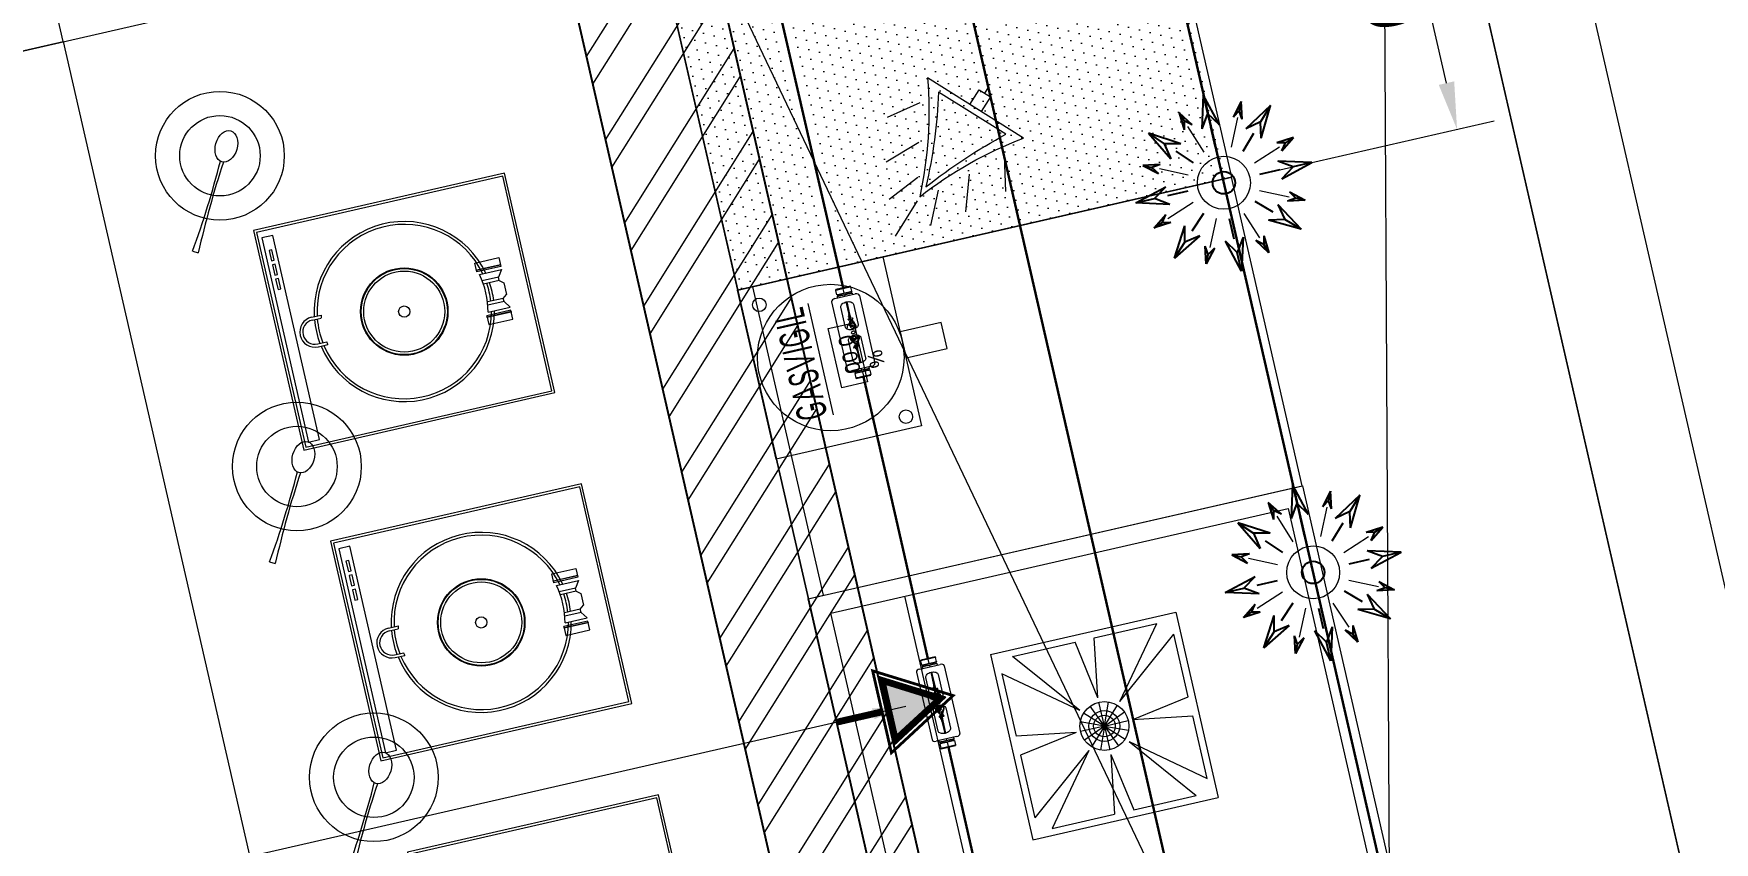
# Model space of a CAD drawing. Header units: millimetres. Extents: x 1667 to 847943, y 724 to 1832625.
# Drawn here: x 642053 to 644706, y 726023 to 727300 of the extents above; entities that cross this region are included whole.
import ezdxf

# ---------------------------------------------------------------- set-up
doc = ezdxf.new("R2010")
doc.units = ezdxf.units.MM
doc.linetypes.add('CENTER', pattern=[2, 1.25, -0.25, 0.25, -0.25])
doc.linetypes.add('CONTINULUS', pattern=[0])
doc.layers.get('Defpoints').update_dxf_attribs({"color": 140})
for name, color, linetype, lineweight in [('2026-02-28_GF-SF BWP SET_MAIN BLOCK_SASANGIR RESORT$0$BRICK WALL_MOFA', 20, 'Continuous', 25), ('2026-02-28_GF-SF BWP SET_MAIN BLOCK_SASANGIR RESORT$0$HATCH LIGHT_MOFA', 253, 'Continuous', 0), ('DIMENSION_MOFA', 66, 'CENTER', 15), ('FACILITY kitchen equipment', 152, 'Continuous', 0), ('GH - KIT - PLAN', 32, 'Continuous', 0), ('GH - KIT EQUIP.', 2, 'Continuous', 9), ('GH-GAS', 20, 'Continuous', 13)]:
    doc.layers.add(name, color=color, linetype=linetype, lineweight=lineweight)
doc.layers.add('Fusible link', color=7, linetype='Continuous', true_color=0x30c200)
doc.layers.add('RI', color=81, linetype='Continuous')
doc.layers.add('SSEPL - DIMENSION', color=6, linetype='Continuous')
doc.layers.add('SSE PIPING', color=7, linetype='Continuous', lineweight=30, true_color=0x0512c2)
doc.layers.add('SSE SYS', color=7, linetype='Continuous', lineweight=15, true_color=0xeb0000)
doc.styles.add('arial', font='arial.ttf')
doc.styles.add('DIM', font='arial.ttf')
doc.styles.add('Note Text (ANSI)', font='arial.ttf')
doc.styles.add('ROMANS', font='romans.shx')
doc.dimstyles.new('1.', dxfattribs={"dimscale": 30, "dimtxt": 2.8, "dimasz": 2.5, "dimexe": 2, "dimexo": 2, "dimgap": 0.5, "dimtad": 1, "dimdec": 0, "dimrnd": 1e-08, "dimdsep": 46, "dimtxsty": 'Note Text (ANSI)', "dimcen": 0, "dimdle": 6, "dimclrd": 256, "dimclre": 256, "dimclrt": 256, "dimadec": 1, "dimazin": 2, "dimtfac": 0.785714, "dimtdec": 0, "dimtofl": 0, "dimtmove": 0, "dimatfit": 3, "dimfxl": 1, "dimtolj": 1, "dimlwd": -1, "dimlwe": -1, "dimarcsym": 1})
doc.dimstyles.new('KIT-DIM', dxfattribs={"dimscale": 35, "dimtxt": 2, "dimasz": 1.5, "dimexe": 0.5, "dimexo": 1, "dimgap": 1, "dimtad": 0, "dimdec": 0, "dimtxsty": 'arial', "dimcen": 0, "dimdle": 1, "dimclrd": 251, "dimclre": 251, "dimclrt": 1, "dimadec": 0, "dimazin": 0, "dimtfac": 1, "dimtdec": 0, "dimtix": 1, "dimtmove": 0, "dimatfit": 3, "dimfxl": 1, "dimlwd": -1, "dimarcsym": 0})
doc.dimstyles.new('KIT_DIM', dxfattribs={"dimscale": 35, "dimtxt": 2.5, "dimasz": 2, "dimexe": 1, "dimexo": 1, "dimgap": 0.5, "dimtad": 1, "dimdec": 0, "dimzin": 3, "dimdsep": 46, "dimtxsty": 'arial', "dimcen": 0, "dimdle": 0.75, "dimclrd": 251, "dimclre": 251, "dimclrt": 15, "dimadec": 1, "dimazin": 1, "dimtfac": 1, "dimtdec": 0, "dimtix": 1, "dimtmove": 1, "dimatfit": 3, "dimfxl": 1, "dimtolj": 1, "dimtzin": 3, "dimlwd": 13, "dimlwe": 13, "dimarcsym": 0})

# ---------------------------------------------------------------- blocks, each defined once
blk = doc.blocks.new('GAS C')
at = {"layer": 'GH-GAS'}
h = blk.add_hatch(color=256, dxfattribs=at)
h.dxf.hatch_style = 1
h.paths.add_polyline_path([(85924.4, 27254.1), (85924.4, 27294.9), (85853.7, 27254.1), (85924.4, 27213.3)])
at = {"layer": 'GH-GAS', "color": 66}
for points, const_width in [([(86012.7, 27254.1), (85939.1, 27254.1), (85939.1, 27320.5), (85824.1, 27254.1), (85939.1, 27187.7), (85939.1, 27254.1)], 4.46), ([(85939.1, 27254.1), (86012.7, 27254.1)], 10.8)]:
    blk.add_lwpolyline(points, dxfattribs=dict(at, const_width=const_width))
at = {"layer": 'GH-GAS', "color": 0}
for points in [[(85933.4, 27254.1), (85933.4, 27310.6), (85835.6, 27254.1), (85933.4, 27197.6)], [(85924.4, 27254.1), (85924.4, 27294.9), (85853.7, 27254.1), (85924.4, 27213.3)]]:
    blk.add_lwpolyline(points, close=True, dxfattribs=at)
at = {"layer": 'GH-GAS', "color": 2, "const_width": 8.7}
blk.add_lwpolyline([(85928.9, 27254.1), (85928.9, 27302.7), (85844.6, 27254.1), (85928.9, 27205.4)], close=True, dxfattribs=at)
at = {"layer": 'GH-GAS', "color": 30}
blk.add_lwpolyline([(85924.4, 27254.1), (85924.4, 27294.9), (85853.7, 27254.1), (85924.4, 27213.3)], close=True, dxfattribs=at)
blk = doc.blocks.new('*D757')
at = {"layer": 'Defpoints', "color": 0, "transparency": 16777216}
for p in [(-22318.2, 16979.8), (-22318.2, 15779.8), (-22133.7, 15779.8)]:
    blk.add_point(p, dxfattribs=at)
at = {"layer": 'GH-GAS', "lineweight": 13, "transparency": 16777216}
for p, q in [((172309.3, 1103908.6), (172493.8, 1103908.6)), ((172458.8, 1103838.6), (172458.8, 1102778.6)), ((172309.3, 1102708.6), (172493.8, 1102708.6))]:
    blk.add_line(p, q, dxfattribs=at)
at = {"layer": 'GH-GAS', "transparency": 16777216}
for points in [[(172470.4, 1103838.6), (172447.1, 1103838.6), (172458.8, 1103908.6)], [(172447.1, 1102778.6), (172470.4, 1102778.6), (172458.8, 1102708.6)]]:
    blk.add_solid(points, dxfattribs=at)
at = {"layer": 'GH-GAS', "transparency": 16777216, "insert": (172396.6, 1103308.6), "char_height": 87.5, "attachment_point": 5, "rotation": 90, "style": 'DIM'}
blk.add_mtext('\\A1;1200', dxfattribs=at)
blk = doc.blocks.new('*D758')
at = {"layer": 'Defpoints', "color": 0, "transparency": 16777216}
for p in [(-22318.2, 15779.8), (-22318.2, 14579.8), (-22133.7, 14579.8)]:
    blk.add_point(p, dxfattribs=at)
at = {"layer": 'GH-GAS', "lineweight": 13, "transparency": 16777216}
for p, q in [((172309.3, 1102708.6), (172493.8, 1102708.6)), ((172458.8, 1102638.6), (172458.8, 1101578.6)), ((172309.3, 1101508.6), (172493.8, 1101508.6))]:
    blk.add_line(p, q, dxfattribs=at)
at = {"layer": 'GH-GAS', "transparency": 16777216}
for points in [[(172470.4, 1102638.6), (172447.1, 1102638.6), (172458.8, 1102708.6)], [(172447.1, 1101578.6), (172470.4, 1101578.6), (172458.8, 1101508.6)]]:
    blk.add_solid(points, dxfattribs=at)
at = {"layer": 'GH-GAS', "transparency": 16777216, "insert": (172396.6, 1102108.6), "char_height": 87.5, "attachment_point": 5, "rotation": 90, "style": 'DIM'}
blk.add_mtext('\\A1;1200', dxfattribs=at)
blk = doc.blocks.new('GASVIGIL')
at = {"color": 1, "linetype": 'CONTINULUS', "lineweight": -2, "ltscale": 1000}
for points in [[(69.5, 45), (358.9, 45), (358.9, -204.3), (69.5, -204.3)], [(161.1, -88.6), (262.5, -88.6), (262.5, -132.5), (161.1, -132.5)], [(230.7, -204.3), (185.8, -204.3), (185.8, -274.6), (230.7, -274.6)]]:
    blk.add_lwpolyline(points, close=True, dxfattribs=at)
for centre, radius in [((214.5, -81.9), 122.4), ((327.1, 14.8), 11.3), ((90.1, -182.2), 11.3)]:
    blk.add_circle(centre, radius, dxfattribs=at)
at = {"color": 30, "linetype": 'CONTINULUS', "lineweight": -2, "ltscale": 1000, "true_color": 0xf26722, "insert": (120, -5.2), "char_height": 50, "attachment_point": 1, "style": 'ROMANS'}
blk.add_mtext_dynamic_manual_height_columns('{\\fArial Narrow|b0|i0|c0|p34;\\W0.65;\\T1.1;\\LGASVIGIL}', width=178.4, gutter_width=2.5, heights=[27], dxfattribs=at)
at = {"color": 242, "linetype": 'CONTINULUS', "lineweight": -2, "ltscale": 1000, "true_color": 0xcd2027, "insert": (180.3, -100.9), "char_height": 25, "width": 82.159, "attachment_point": 1, "style": 'ROMANS'}
blk.add_mtext('{\\fAgency FB|b0|i0|c0|p34;00.0  %}', dxfattribs=at)
blk = doc.blocks.new('*D300')
at = {"layer": 'Defpoints', "color": 0, "transparency": 16777216}
for p in [(1175086.2, -1357302.4), (1175463.7, -1357302.4), (1175086.2, -1357933.6)]:
    blk.add_point(p, dxfattribs=at)
at = {"layer": 'SSE SYS', "color": 7, "transparency": 16777216}
for p, q in [((1175146.2, -1357302.4), (1175523.7, -1357302.4)), ((1175463.7, -1357858.6), (1175463.7, -1357377.4)), ((1175146.2, -1357933.6), (1175523.7, -1357933.6))]:
    blk.add_line(p, q, dxfattribs=at)
for points in [[(1175476.2, -1357377.4), (1175451.2, -1357377.4), (1175463.7, -1357302.4)], [(1175451.2, -1357858.6), (1175476.2, -1357858.6), (1175463.7, -1357933.6)]]:
    blk.add_solid(points, dxfattribs=at)
at = {"layer": 'SSE SYS', "color": 7, "transparency": 16777216, "insert": (1175405.8, -1357546.4), "char_height": 84, "attachment_point": 5, "rotation": 90, "style": 'Note Text (ANSI)'}
blk.add_mtext('\\A1;631TYP', dxfattribs=at)
blk = doc.blocks.new('FUSIBLE LINK')
at = {"layer": 'SSE SYS', "color": 0, "lineweight": 0}
for p, q in [((0, 11.8), (0, -11.8)), ((1.4, 11.8), (0, 11.8)), ((1.4, 11.8), (1.4, 12)), ((1.4, 11.8), (1.4, -11.8)), ((13.5, 12), (1.9, 12)), ((13.5, 0), (1.9, 0)), ((14, 11.8), (14, 12)), ((14, -11.8), (14, 11.8)), ((14, 10.9), (17.5, 10.9)), ((17.5, 11.5), (17.6, 12)), ((17.5, -11.5), (17.5, 11.5)), ((18.1, 12), (22.5, 12)), ((18.2, 0), (22.5, 0)), ((22.5, -16.5), (22.5, 16.5)), ((211.5, 22.5), (28.5, 22.5)), ((70.8, 0.7), (37.5, 0.7)), ((47.5, 10), (102.5, 10)), ((70.8, 0.7), (70.8, -0.4)), ((82, 2.7), (82, -0.4)), ((84, 3.5), (83, 3.5)), ((83, 0.3), (84, 0.3)), ((85, 2.7), (85, -0.4)), ((95, 0), (95, -1.1)), ((98.7, 0.4), (98.7, 1.1)), ((109.9, 6.7), (104.5, 6.7)), ((110.3, 0.4), (110.3, 1.1)), ((112, -3.1), (112, 3.1)), ((117, 1.2), (117, -1.2)), ((123, -1.2), (123, 1.2)), ((131.3, 7.8), (135.5, 7.8)), ((137.5, 10), (192.5, 10)), ((145, 0), (145, 1.1)), ((154.7, 2.7), (154.7, -0.4)), ((155.7, 3.5), (156.6, 3.5)), ((156.6, 0.3), (155.7, 0.3)), ((157.6, 2.7), (157.6, -0.4)), ((168.8, 0.7), (168.8, -0.4)), ((202.5, 0.7), (168.8, 0.7)), ((217.5, 16.5), (217.5, -16.5)), ((221.9, 12), (217.5, 12)), ((221.9, 0), (217.5, 0)), ((222.5, 11.5), (222.4, 12)), ((222.5, 11.5), (222.5, -11.5)), ((226, 10.9), (222.5, 10.9)), ((226, 11.8), (226, 12)), ((226, 11.8), (226, -11.8)), ((226.5, 12), (238.1, 12)), ((226.5, 0), (238.1, 0)), ((238.6, 11.8), (238.6, 12)), ((238.6, -11.8), (238.6, 11.8)), ((238.6, 11.8), (240, 11.8)), ((240, -11.8), (240, 11.8)), ((1.4, -11.8), (0, -11.8)), ((1.4, -11.8), (1.4, -12)), ((13.5, -12), (1.9, -12)), ((14, -10.9), (17.5, -10.9)), ((14, -11.8), (14, -12)), ((17.5, -11.5), (17.6, -12)), ((18.1, -12), (22.5, -12)), ((211.5, -22.5), (28.5, -22.5)), ((70.8, -0.6), (37.5, -0.6)), ((102.5, -10), (47.5, -10)), ((70.8, -0.4), (70.8, -0.6)), ((82, -3.6), (82, -0.4)), ((84, -4.4), (83, -4.4)), ((85, -0.4), (85, -3.6)), ((104.5, -6.7), (109.9, -6.7)), ((104.5, -7.8), (108.7, -7.8)), ((135.5, -5.6), (129.2, -5.6)), ((130.1, -6.7), (135.5, -6.7)), ((192.5, -10), (137.5, -10)), ((154.7, -0.4), (154.7, -3.6)), ((155.7, -4.4), (156.6, -4.4)), ((157.6, -3.6), (157.6, -0.4)), ((168.8, -0.4), (168.8, -0.6)), ((202.5, -0.6), (168.8, -0.6)), ((221.9, -12), (217.5, -12)), ((222.5, -11.5), (222.4, -12)), ((226, -10.9), (222.5, -10.9)), ((226, -11.8), (226, -12)), ((226.5, -12), (238.1, -12)), ((238.6, -11.8), (240, -11.8)), ((238.6, -11.8), (238.6, -12))]:
    blk.add_line(p, q, dxfattribs=at)
for centre, start, end in [((28.5, 16.5), 90, 180), ((211.5, 16.5), 0, 90), ((28.5, -16.5), 180, 270), ((211.5, -16.5), 270, 0)]:
    blk.add_arc(centre, 6, start, end, dxfattribs=at)
for centre, major_axis in [((76.3, 1.3), (0.107, 0.641)), ((163.3, 1.3), (-0.107, 0.641))]:
    blk.add_ellipse(centre, major_axis=major_axis, ratio=0.135102, dxfattribs=at)
for centre, major_axis, ratio, start_param, end_param in [((83, 2.7), (-1, 0), 0.769374, 4.712389, 6.283185), ((83, -0.4), (-1, 0), 0.769374, 4.712389, 6.283185), ((84, 2.7), (1, 0), 0.769374, 0, 1.570796), ((84, -0.4), (1, 0), 0.769374, 0, 1.570796), ((104.5, 0), (-9.5, 0), 0.707107, 5.998219, 7.853982), ((104.5, 0), (-9.5, 0), 0.707107, 4.712389, 5.774777), ((104.5, 1.1), (5.76, 0), 0.707107, 2.942229, 8.903945), ((104.5, 1.1), (4.76, 0), 0.707107, 2.951279, 8.856853), ((135.5, -1.1), (-4.76, 0), 0.707107, 4.335447, 6.067777), ((135.5, 1.1), (9.5, 0), 0.707107, 0.313248, 1.570796), ((135.5, 1.1), (9.5, 0), 0.707107, 4.712389, 6.385879), ((135.5, 0), (9.5, 0), 0.707107, 4.712389, 6.283185), ((135.5, -1.1), (4.76, 0), 0.707107, 0.215408, 0.824896), ((155.7, 2.7), (-1, 0), 0.769374, 4.712389, 6.283185), ((155.7, -0.4), (-1, 0), 0.769374, 4.712389, 6.283185), ((156.6, 2.7), (1, 0), 0.769374, 0, 1.570796), ((156.6, -0.4), (1, 0), 0.769374, 0, 1.570796), ((83, -3.6), (-1, 0), 0.769374, 0, 1.570796), ((84, -3.6), (1, 0), 0.769374, 4.712389, 6.283185), ((104.5, -1.1), (-9.5, 0), 0.707107, 0, 1.570796), ((155.7, -3.6), (-1, 0), 0.769374, 0, 1.570796), ((156.6, -3.6), (1, 0), 0.769374, 4.712389, 6.283185)]:
    blk.add_ellipse(centre, major_axis=major_axis, ratio=ratio, start_param=start_param, end_param=end_param, dxfattribs=at)
for points, weights in [([(1.9, 12), (1, 6), (1.9, 0)], [1.07710249847, 1.24373083487, 1.07710249847]), ([(1.4, 12), (1.4, 12), (1.9, 12)], [1.16041666667, 1.16041666667, 1.07710249847]), ([(1.9, 0), (1, -6), (1.9, -12)], [1.07710249847, 1.24373083487, 1.07710249847]), ([(13.5, 12), (14, 12), (14, 12)], [1.07710249847, 1.16041666667, 1.16041666667]), ([(13.5, 0), (14.4, 6), (13.5, 12)], [1.07710249847, 1.24373083487, 1.07710249847]), ([(13.5, -12), (14.4, -6), (13.5, 0)], [1.07710249847, 1.24373083487, 1.07710249847]), ([(18.1, 12), (17.6, 12), (17.6, 12)], [1.00344322391, 1.08333333333, 1.08333333333]), ([(18.2, 0), (17.2, 6), (18.1, 12)], [1.00136118663, 1.15523047531, 1.00343082543]), ([(18.1, -12), (17.2, -6), (18.2, 0)], [1.00343082542, 1.15523047531, 1.00136118663]), ([(222.4, 12), (222.4, 12), (221.9, 12)], [1.08333333333, 1.08333333333, 1.00764795771]), ([(221.9, 12), (222.8, 6), (221.9, 0)], [1.00767581319, 1.1670909423, 1.00981175327]), ([(221.9, 0), (222.8, -6), (221.9, -12)], [1.00981175327, 1.1670909423, 1.00767581319]), ([(226.5, 12), (225.6, 6), (226.5, 0)], [1.07710249847, 1.24373083487, 1.07710249847]), ([(226, 12), (226, 12), (226.5, 12)], [1.16041666667, 1.16041666667, 1.07710249847]), ([(226.5, 0), (225.6, -6), (226.5, -12)], [1.07710249847, 1.24373083487, 1.07710249847]), ([(238.1, 0), (239, 6), (238.1, 12)], [1.07710249847, 1.24373083487, 1.07710249847]), ([(238.1, 12), (238.6, 12), (238.6, 12)], [1.07710249847, 1.16041666667, 1.16041666667]), ([(238.1, -12), (239, -6), (238.1, 0)], [1.07710249847, 1.24373083487, 1.07710249847]), ([(1.9, -12), (1.4, -12), (1.4, -12)], [1.07710249847, 1.16041666667, 1.16041666667]), ([(14, -12), (14, -12), (13.5, -12)], [1.16041666667, 1.16041666667, 1.07710249847]), ([(17.6, -12), (17.6, -12), (18.1, -12)], [1.08333333333, 1.08333333333, 1.00344322392]), ([(221.9, -12), (222.4, -12), (222.4, -12)], [1.00764795771, 1.08333333333, 1.08333333333]), ([(226.5, -12), (226, -12), (226, -12)], [1.07710249847, 1.16041666667, 1.16041666667]), ([(238.6, -12), (238.6, -12), (238.1, -12)], [1.16041666667, 1.16041666667, 1.07710249847])]:
    blk.add_rational_spline(points, weights, degree=2, dxfattribs=at)
for points, knots in [([(47.5, -10), (46.2, -10), (44.9, -9.7), (42.4, -8.7), (41.3, -8), (39.5, -6.2), (38.8, -5.1), (37.8, -2.6), (37.5, -1.3), (37.5, 1.3), (37.8, 2.6), (38.8, 5.1), (39.5, 6.2), (41.3, 8), (42.4, 8.7), (44.9, 9.7), (46.2, 10), (47.5, 10)], [-3.028815, -3.028815, -3.028815, -3.028815, -2.650181, -2.650181, -2.271547, -2.271547, -1.892977, -1.892977, -1.514407, -1.514407, -1.135838, -1.135838, -0.757268, -0.757268, -0.378634, -0.378634, 0, 0, 0, 0]), ([(85, 0.6), (85.7, 0.6), (86.4, 0.7), (88.4, 1), (89.6, 1.4), (91.9, 2.4), (93.1, 2.8), (95.2, 3.2), (96, 3.3), (98.1, 3.3), (99.4, 3.2), (101.2, 2.7), (101.7, 2.5), (102.3, 2.1), (102.6, 1.9), (103.1, 1.4), (103.4, 1.1), (103.7, 0.4), (103.8, 0), (103.9, -0.7), (103.9, -1.1), (103.7, -1.8), (103.7, -2), (103.6, -2.2)], [0, 0, 0, 0, 0.217722, 0.217722, 0.599337, 0.599337, 1.001087, 1.001087, 1.237962, 1.237962, 1.634576, 1.634576, 1.793536, 1.793536, 1.887731, 1.887731, 2.035841, 2.035841, 2.164918, 2.164918, 2.307792, 2.307792, 2.392726, 2.392726, 2.392726, 2.392726]), ([(102.3, -1.9), (102.3, -1.8), (102.4, -1.7), (102.6, -1.2), (102.6, -0.8), (102.5, -0.2), (102.5, -0.1), (102.3, 0.3), (102.3, 0.4), (102, 0.7), (101.8, 0.9), (101.3, 1.2), (101, 1.4), (100.4, 1.6), (100, 1.7), (99, 1.9), (98.4, 2), (96.9, 2), (96, 2), (93.9, 1.7), (92.8, 1.3), (90.7, 0.5), (89.5, 0), (87.2, -0.5), (86.1, -0.7), (85, -0.7)], [1.927663, 1.927663, 1.927663, 1.927663, 1.971839, 1.971839, 2.14146, 2.14146, 2.223179, 2.223179, 2.288169, 2.288169, 2.392051, 2.392051, 2.484571, 2.484571, 2.605248, 2.605248, 2.785636, 2.785636, 3.064619, 3.064619, 3.414855, 3.414855, 3.792298, 3.792298, 4.131386, 4.131386, 4.131386, 4.131386]), ([(100.6, 1.5), (100.6, 1.4), (100.5, 1.4), (100.2, 1.1), (100, 0.8), (99.9, 0.5), (99.9, 0.4), (99.9, 0.4)], [7.1761552, 7.1761552, 7.1761552, 7.1761552, 7.2463126, 7.2463126, 7.5518512, 7.5518512, 7.6082514, 7.6082514, 7.6082514, 7.6082514]), ([(109.1, 0.4), (109.1, 0.5), (109, 0.7), (108.7, 1.2), (108.4, 1.5), (107.8, 1.9), (107.4, 2.2), (106.5, 2.5), (106.1, 2.6), (105.1, 2.8), (104.6, 2.8), (103.6, 2.7), (103.1, 2.6), (102.4, 2.5), (102.2, 2.4), (102, 2.3)], [4.958119, 4.958119, 4.958119, 4.958119, 5.153641, 5.153641, 5.481226, 5.481226, 5.77758, 5.77758, 6.070578, 6.070578, 6.364746, 6.364746, 6.659288, 6.659288, 6.800091, 6.800091, 6.800091, 6.800091]), ([(102.5, 10), (103.8, 10), (105.1, 9.7), (107.6, 8.7), (108.7, 8), (110.5, 6.2), (111.2, 5.1), (112.2, 2.6), (112.5, 1.3), (112.5, -1.3), (112.2, -2.6), (111.2, -5.1), (110.5, -6.2), (108.7, -8), (107.6, -8.7), (105.1, -9.7), (103.8, -10), (102.5, -10)], [0, 0, 0, 0, 0.378634, 0.378634, 0.757268, 0.757268, 1.135838, 1.135838, 1.514407, 1.514407, 1.892977, 1.892977, 2.271547, 2.271547, 2.650181, 2.650181, 3.028815, 3.028815, 3.028815, 3.028815]), ([(120, 3.3), (120.4, 3.3), (120.8, 3.2), (121.6, 2.8), (122, 2.6), (122.6, 2), (122.8, 1.6), (123.2, 0.8), (123.2, 0.4), (123.2, -0.4), (123.2, -0.8), (122.8, -1.6), (122.6, -2), (122, -2.6), (121.6, -2.8), (120.8, -3.2), (120.4, -3.2), (119.6, -3.2), (119.2, -3.2), (118.4, -2.8), (118, -2.6), (117.4, -2), (117.2, -1.6), (116.8, -0.8), (116.8, -0.4), (116.8, 0.4), (116.8, 0.8), (117.2, 1.6), (117.4, 2), (118, 2.6), (118.4, 2.8), (119.2, 3.2), (119.6, 3.3), (120, 3.3)], [0, 0, 0, 0, 0.122487, 0.122487, 0.244974, 0.244974, 0.367461, 0.367461, 0.489948, 0.489948, 0.612435, 0.612435, 0.734921, 0.734921, 0.857408, 0.857408, 0.979896, 0.979896, 1.102383, 1.102383, 1.22487, 1.22487, 1.347356, 1.347356, 1.469843, 1.469843, 1.59233, 1.59233, 1.714817, 1.714817, 1.837304, 1.837304, 1.959791, 1.959791, 1.959791, 1.959791]), ([(137.5, -10), (136.2, -10), (134.9, -9.7), (132.4, -8.7), (131.3, -8), (129.5, -6.2), (128.8, -5.1), (127.8, -2.6), (127.5, -1.3), (127.5, 1.3), (127.8, 2.6), (128.8, 5.1), (129.5, 6.2), (131.3, 8), (132.4, 8.7), (134.9, 9.7), (136.2, 10), (137.5, 10)], [-3.028815, -3.028815, -3.028815, -3.028815, -2.650181, -2.650181, -2.271547, -2.271547, -1.892977, -1.892977, -1.514407, -1.514407, -1.135838, -1.135838, -0.757268, -0.757268, -0.378634, -0.378634, 0, 0, 0, 0]), ([(140.3, 0.2), (140.3, -0.1), (140.1, -0.5), (139.7, -1.2), (139.4, -1.5), (138.8, -1.9), (138.4, -2.2), (137.5, -2.5), (137.1, -2.6), (136.1, -2.8), (135.6, -2.8), (134.6, -2.7), (134.1, -2.6), (133.2, -2.4), (132.8, -2.2), (132, -1.8), (131.7, -1.6), (131.2, -1.1), (131, -0.8), (130.8, -0.3), (130.7, 0), (130.7, 0.2)], [1.570796, 1.570796, 1.570796, 1.570796, 2.012049, 2.012049, 2.339634, 2.339634, 2.635988, 2.635988, 2.928985, 2.928985, 3.223153, 3.223153, 3.517695, 3.517695, 3.81113, 3.81113, 4.10472, 4.10472, 4.410259, 4.410259, 4.712389, 4.712389, 4.712389, 4.712389]), ([(136.3, -2.7), (136.2, -2.4), (136.1, -2.1), (135.8, -1.3), (135.8, -0.8), (135.9, 0), (135.9, 0.3), (136.2, 0.9), (136.4, 1.2), (137, 1.8), (137.3, 2.1), (138, 2.5), (138.5, 2.7), (139.5, 3), (140.1, 3.1), (141.6, 3.3), (142.6, 3.3), (144.7, 3.2), (146, 3), (148.3, 2.2), (149.4, 1.6), (151.6, 0.9), (152.7, 0.7), (154.1, 0.6), (154.4, 0.6), (154.7, 0.6)], [2.023629, 2.023629, 2.023629, 2.023629, 2.138276, 2.138276, 2.33333, 2.33333, 2.421199, 2.421199, 2.567305, 2.567305, 2.696329, 2.696329, 2.839885, 2.839885, 3.028475, 3.028475, 3.301463, 3.301463, 3.682223, 3.682223, 4.060763, 4.060763, 4.399366, 4.399366, 4.484991, 4.484991, 4.484991, 4.484991]), ([(154.7, -0.7), (153.9, -0.7), (153.1, -0.6), (150.9, -0.3), (149.6, 0.2), (147, 1.3), (145.6, 1.7), (143.5, 2), (142.8, 2), (141.5, 2), (140.9, 1.9), (139.9, 1.7), (139.4, 1.6), (138.7, 1.4), (138.4, 1.2), (138, 1), (137.9, 0.9), (137.6, 0.6), (137.4, 0.4), (137.2, 0), (137.1, -0.2), (137.1, -0.7), (137.1, -1), (137.3, -1.7), (137.4, -2.1), (137.7, -2.4), (137.7, -2.4), (137.7, -2.4)], [0, 0, 0, 0, 0.240735, 0.240735, 0.669452, 0.669452, 1.116471, 1.116471, 1.319401, 1.319401, 1.495533, 1.495533, 1.643532, 1.643532, 1.738305, 1.738305, 1.798805, 1.798805, 1.894993, 1.894993, 1.990364, 1.990364, 2.118017, 2.118017, 2.280462, 2.280462, 2.283284, 2.283284, 2.283284, 2.283284]), ([(162.2, 0.4), (163.7, 0.5), (165.2, 0.5), (167.4, 0.6), (168.1, 0.6), (168.8, 0.7)], [0.4577605, 0.4577605, 0.4577605, 0.4577605, 0.9134652, 0.9134652, 1.1257771, 1.1257771, 1.1257771, 1.1257771]), ([(192.5, 10), (193.8, 10), (195.1, 9.7), (197.6, 8.7), (198.7, 8), (200.5, 6.2), (201.2, 5.1), (202.2, 2.6), (202.5, 1.3), (202.5, -1.3), (202.2, -2.6), (201.2, -5.1), (200.5, -6.2), (198.7, -8), (197.6, -8.7), (195.1, -9.7), (193.8, -10), (192.5, -10)], [0, 0, 0, 0, 0.378634, 0.378634, 0.757268, 0.757268, 1.135838, 1.135838, 1.514407, 1.514407, 1.892977, 1.892977, 2.271547, 2.271547, 2.650181, 2.650181, 3.028815, 3.028815, 3.028815, 3.028815]), ([(82, -1.4), (78.8, -0.9), (75.5, -0.8), (71.7, -0.7), (71.3, -0.7), (70.8, -0.6)], [0, 0, 0, 0, 0.993496, 0.993496, 1.125968, 1.125968, 1.125968, 1.125968]), ([(96.8, -5), (96.2, -4.9), (95.7, -4.8), (93.8, -4.3), (92.5, -3.9), (89.2, -2.8), (87.1, -2.3), (85, -2)], [3.239476, 3.239476, 3.239476, 3.239476, 3.399636, 3.399636, 3.830524, 3.830524, 4.482784, 4.482784, 4.482784, 4.482784]), ([(85.2, -0.7), (87.3, -1), (89.3, -1.5), (92.7, -2.6), (94.1, -3.1), (95.6, -3.4)], [0.019334, 0.019334, 0.019334, 0.019334, 0.660667, 0.660667, 1.121037, 1.121037, 1.121037, 1.121037]), ([(154.7, -2), (152.8, -2.2), (150.8, -2.7), (147.5, -3.8), (146, -4.3), (143.6, -4.9), (142.7, -5.1), (141.7, -5.1), (141.6, -5.1), (141.6, -5.1)], [0, 0, 0, 0, 0.594463, 0.594463, 1.07955, 1.07955, 1.36646, 1.36646, 1.375298, 1.375298, 1.375298, 1.375298]), ([(143.6, -3.5), (143.6, -3.5), (143.6, -3.5), (144.8, -3.3), (145.9, -2.9), (149.4, -1.8), (151.9, -1.1), (154.5, -0.7)], [2.955523, 2.955523, 2.955523, 2.955523, 2.965126, 2.965126, 3.316615, 3.316615, 4.110893, 4.110893, 4.110893, 4.110893])]:
    blk.add_open_spline(points, degree=3, knots=knots, dxfattribs=at)
for points in [[(70.8, 0.7), (73, 0.6), (75.2, 0.5), (77.4, 0.4)], [(82, -0.5), (80.1, -0.2), (78.2, 0.3), (76.2, 0.6)], [(76.5, 1.9), (78.3, 1.6), (80.2, 1.1), (82, 0.8)], [(157.6, 0.8), (159.5, 1.1), (161.4, 1.6), (163.2, 1.9)], [(163.4, 0.6), (161.5, 0.3), (159.6, -0.2), (157.6, -0.5)], [(168.8, -0.6), (165.1, -0.8), (161.3, -0.8), (157.6, -1.4)]]:
    blk.add_open_spline(points, degree=3, dxfattribs=at)
blk = doc.blocks.new('*U187')
at = {"xscale": 0.6}
blk.add_blockref('FUSIBLE LINK', (-83, 0), dxfattribs=at)
blk = doc.blocks.new('*U186')
at = {"color": 0, "linetype": 'ByBlock', "lineweight": -2, "transparency": 16777216}
blk.add_blockref('*U187', (0, 0), dxfattribs=at)
blk = doc.blocks.new('FLU. LINK SLD')
at = {"layer": 'Fusible link', "color": 1, "lineweight": 30, "true_color": 0xff0000}
for p, q in [((72, 0), (300, 0)), ((444, 0), (672, 0))]:
    blk.add_line(p, q, dxfattribs=at)
at = {"color": 7, "xscale": -1}
blk.add_blockref('*U186', (361, 0), dxfattribs=at)
blk = doc.blocks.new('*U292')
blk.add_blockref('FLU. LINK SLD', (-372, 0))
blk = doc.blocks.new('*U291')
at = {"layer": 'Fusible link', "color": 0, "linetype": 'ByBlock', "lineweight": -2, "transparency": 16777216}
for p in [(0, 0), (600, 0), (1200, 0)]:
    blk.add_blockref('*U292', p, dxfattribs=at)
blk = doc.blocks.new('as')
at = {"layer": 'RI', "color": 6}
for p, q in [((5465.8, 12710.1), (5481.9, 12687.3)), ((5468, 12682.3), (5465.8, 12710.1))]:
    blk.add_line(p, q, dxfattribs=at)
for points in [[(5465.8, 12710.1), (5470.9, 12696)], [(5468, 12682.3), (5470.9, 12696), (5481.9, 12687.3)]]:
    blk.add_lwpolyline(points, dxfattribs=at)
blk = doc.blocks.new('earsty')
at = {"layer": 'RI', "color": 3}
for p, q in [((5514.5, 12632.3), (5528.7, 12684)), ((5528.7, 12684), (5542.9, 12632.3))]:
    blk.add_line(p, q, dxfattribs=at)
for points in [[(5528.7, 12684), (5528.7, 12654)], [(5514.5, 12632.3), (5528.7, 12654), (5542.9, 12632.3)]]:
    blk.add_lwpolyline(points, dxfattribs=at)
blk = doc.blocks.new('N2 NOZZLE')
at = {"layer": 'RI', "color": 2}
for p, q in [((8849.9, 10451.9), (8849.9, 10418.8)), ((8787, 10426.6), (8809.9, 10402.7)), ((8915.4, 10424), (8891.5, 10401.1)), ((8759.4, 10365.1), (8792.4, 10365.1)), ((8940.7, 10361.8), (8907.6, 10361.8)), ((8787, 10295.6), (8809.9, 10319.5)), ((8915.4, 10298.2), (8891.5, 10321.1)), ((8849.9, 10270.3), (8849.9, 10303.4))]:
    blk.add_line(p, q, dxfattribs=at)
at = {"layer": 'RI', "color": 3}
blk.add_circle((8849.9, 10361.1), 17.7, dxfattribs=at)
at = {"layer": 'SSE SYS', "color": 3}
for p, q in [((8830.2, 10415.3), (8814, 10459.8)), ((8874.3, 10413.4), (8893.9, 10455.5)), ((8797.6, 10385.5), (8755, 10405.7)), ((8904.1, 10380.8), (8949.2, 10396.8)), ((8795.7, 10341.4), (8752.8, 10325.7)), ((8902.2, 10336.7), (8945.4, 10316.6)), ((8825.5, 10308.8), (8805.3, 10265.5)), ((8869.6, 10306.9), (8885.6, 10263.1))]:
    blk.add_line(p, q, dxfattribs=at)
at = {"layer": 'SSE SYS', "color": 6}
blk.add_circle((8849.9, 10361.1), 41.8, dxfattribs=at)
at = {"layer": 'SSEPL - DIMENSION'}
for name, p in [('earsty', (3321.2, -2180.5)), ('as', (3339.3, -2225.8))]:
    blk.add_blockref(name, p, dxfattribs=at)
at = {"layer": 'SSEPL - DIMENSION', "xscale": -1}
for name, p, rotation in [('as', (13242.5, -2658.2), 355.000000000404), ('earsty', (3639.9, -2316.2), 313.8692790201218), ('as', (2641.1, -1896), 309.4931779048613), ('earsty', (-3691.7, 4833.2), 270.0000000003189), ('as', (-4169.4, 5968.5), 265.0000000004954), ('earsty', (-4023.2, 15066.7), 226.1307608134773), ('earsty', (3321.2, 22902.7), 180), ('as', (-3462, 16461.1), 220.0000000005127)]:
    blk.add_blockref(name, p, dxfattribs=dict(at, rotation=rotation))
at = {"layer": 'SSEPL - DIMENSION'}
for name, p, rotation in [('earsty', (13555.6, -2511.9), 43.86927902025781), ('as', (13853.7, -2435.5), 44.99999999919728), ('earsty', (21391.6, 4836.4), 89.99999999968108), ('as', (21329, 4607.4), 88.89712622311059), ('earsty', (21528.5, 15567.9), 136.116081330813), ('as', (21646.8, 15364.8), 134.9999999992035)]:
    blk.add_blockref(name, p, dxfattribs=dict(at, rotation=rotation))
blk = doc.blocks.new('N2 NOZZLE - #01')
at = {"layer": 'SSEPL - DIMENSION'}
blk.add_blockref('N2 NOZZLE', (0, 0), dxfattribs=at)
blk = doc.blocks.new('*U294')
at = {"layer": 'SSEPL - DIMENSION', "color": 6, "xscale": -1}
blk.add_blockref('N2 NOZZLE - #01', (8849.9, -10361.1), dxfattribs=at)
blk = doc.blocks.new('*U293')
at = {"layer": 'SSE SYS', "color": 0, "linetype": 'ByBlock', "lineweight": -2, "transparency": 16777216}
for p in [(631.3, 0), (1262.5, 0)]:
    blk.add_blockref('*U294', p, dxfattribs=at)
blk = doc.blocks.new('PLENUM NOZZLE')
at = {"color": 6}
for p, q in [((48.2, -62.7), (48.2, 62.7)), ((132.2, 47), (186, 73.7)), ((11, 0), (0, 0)), ((211.3, 0), (277.3, 0)), ((132.2, -47), (186, -73.7))]:
    blk.add_line(p, q, dxfattribs=at)
blk.add_lwpolyline([(38.6, -10.3), (38.6, 10.3), (11, 10.3), (11, -10.3)], close=True, dxfattribs=at)
for centre, start, end in [((458.3, 779.7), 240.2307, 250.7245), ((458.3, -779.7), 109.2755, 119.7693)]:
    blk.add_arc(centre, 826, start, end, dxfattribs=at)
at = {"layer": 'SSE SYS', "color": 3}
for p, q in [((78.5, 78.7), (125.2, 110.2)), ((38.6, -89.5), (38.6, 89.5)), ((179.7, 18.9), (233.2, 38.5)), ((179.7, -18.9), (233.2, -38.5)), ((78.5, -78.7), (125.2, -110.2))]:
    blk.add_line(p, q, dxfattribs=at)
for centre, start, end in [((419.5, 596.5), 233.0874, 250.1605), ((419.5, -596.5), 109.8395, 126.9126)]:
    blk.add_arc(centre, 634.2, start, end, dxfattribs=at)
blk = doc.blocks.new('*U296')
blk.add_blockref('PLENUM NOZZLE', (-138.7, 0))
blk = doc.blocks.new('*U295')
at = {"layer": 'SSE SYS', "color": 0, "linetype": 'ByBlock', "lineweight": -2, "transparency": 16777216}
for p in [(0, 0), (2483.1, 0)]:
    blk.add_blockref('*U296', p, dxfattribs=at)
blk = doc.blocks.new('DUCT NOZZLE')
at = {"color": 6}
for p, q in [((149.4, 149.4), (196.1, 196.1)), ((60.3, 126.7), (79.4, 183.6)), ((78.4, -10.3), (-10.3, 78.4)), ((126.7, 60.3), (183.6, 79.4)), ((7.8, 7.8), (0, 0))]:
    blk.add_line(p, q, dxfattribs=at)
blk.add_lwpolyline([(34.6, 20), (20, 34.6), (0.4, 15.1), (15.1, 0.4)], close=True, dxfattribs=at)
for centre, start, end in [((-227.3, 875.4), 285.2307, 295.7245), ((875.4, -227.3), 154.2755, 164.7693)]:
    blk.add_arc(centre, 826, start, end, dxfattribs=at)
at = {"layer": 'SSE SYS', "color": 3}
for p, q in [((113.7, 140.5), (137.7, 192.1)), ((-0.2, 111.2), (10.6, 166.4)), ((140.5, 113.7), (192.1, 137.7)), ((90.6, -36), (-36, 90.6)), ((111.2, -0.2), (166.4, 10.6))]:
    blk.add_line(p, q, dxfattribs=at)
for centre, start, end in [((-125.2, 718.4), 278.0874, 295.1605), ((718.4, -125.2), 154.8395, 171.9126)]:
    blk.add_arc(centre, 634.2, start, end, dxfattribs=at)
blk = doc.blocks.new('*U298')
blk.add_blockref('DUCT NOZZLE', (-80.1, -80.1))
blk = doc.blocks.new('*U297')
at = {"layer": 'SSE SYS', "color": 0, "linetype": 'ByBlock', "lineweight": -2, "transparency": 16777216}
blk.add_blockref('*U298', (0, 0), dxfattribs=at)
blk = doc.blocks.new('*D302')
at = {"layer": 'Defpoints', "color": 0, "transparency": 16777216}
for p in [(1175550.4, -1357027.4), (1175550.4, -1362627.5), (1175714, -1362627.5)]:
    blk.add_point(p, dxfattribs=at)
at = {"layer": 'SSE SYS', "color": 7, "transparency": 16777216}
for p, q in [((1175610.4, -1357027.4), (1175774, -1357027.4)), ((1175714, -1357102.4), (1175714, -1362552.5)), ((1175610.4, -1362627.5), (1175774, -1362627.5))]:
    blk.add_line(p, q, dxfattribs=at)
for points in [[(1175726.5, -1357102.4), (1175701.5, -1357102.4), (1175714, -1357027.4)], [(1175701.5, -1362552.5), (1175726.5, -1362552.5), (1175714, -1362627.5)]]:
    blk.add_solid(points, dxfattribs=at)
at = {"layer": 'SSE SYS', "color": 7, "transparency": 16777216, "insert": (1175656.1, -1359827.4), "char_height": 84, "attachment_point": 5, "rotation": 90, "style": 'Note Text (ANSI)'}
blk.add_mtext('\\A1;5600', dxfattribs=at)
blk = doc.blocks.new('FSS03')
at = {"layer": 'SSE PIPING', "elevation": 0}
for points in [[(1174757.7, -1362052.3), (1174757.7, -1357075.5)], [(1175086.2, -1362352.5), (1175086.2, -1357075.5)]]:
    blk.add_lwpolyline(points, dxfattribs=at)
at = {"layer": 'SSE SYS', "color": 30, "elevation": 0}
blk.add_lwpolyline([(1174300.4, -1357027.4), (1174300.4, -1362627.5), (1175550.4, -1362627.5), (1175550.4, -1357027.4)], close=True, dxfattribs=at)
at = {"layer": 'Fusible link', "xscale": -1, "rotation": 89.99999999999994}
blk.add_blockref('*U291', (1174463.4, -1357433.5, 0), dxfattribs=at)
at = {"layer": 'SSE SYS', "xscale": -1, "rotation": 89.99999999999994}
for name, p in [('*U295', (1174757.7, -1357290.2, 0)), ('*U293', (1175086.2, -1357302.3, 0)), ('*U297', (1174677.6, -1357783.9, 0))]:
    blk.add_blockref(name, p, dxfattribs=at)
at = {"layer": 'SSE SYS'}
dim = blk.add_aligned_dim(p1=(1175550.4, -1357027.4, 0), p2=(1175550.4, -1362627.5, 0), distance=163.6, dimstyle='1.', override={"dimtxsty": 'Note Text (ANSI)', "dimclrd": 7, "dimclre": 7, "dimclrt": 7}, dxfattribs=at)
dim.commit()
dim.dimension.update_dxf_attribs({"geometry": '*D302', "text_midpoint": (1175656.1, -1359827.4, 0)})
dim = blk.add_linear_dim(base=(1175463.7, -1357302.4, 0), p1=(1175086.2, -1357933.6, 0), p2=(1175086.2, -1357302.4, 0), angle=90, text='<>TYP', dimstyle='1.', override={"dimclrd": 7, "dimclre": 7, "dimclrt": 7}, dxfattribs=at)
dim.commit()
dim.dimension.update_dxf_attribs({"geometry": '*D300', "text_midpoint": (1175463.7, -1357546.4, 0), "dimtype": 128})
blk = doc.blocks.new('FURNITURE BOH')
at = {"layer": 'FACILITY kitchen equipment'}
h = blk.add_hatch(dxfattribs=at)
h.set_pattern_fill('DOTS', color=165, scale=250, angle=270, style=0)
h.set_pattern_definition([(270, (191462.51, 134608.194), (15.625, -7.8125), [0, -15.625])])
h.paths.add_polyline_path([(-21629.8, 16479.6), (-21629.8, 17015.6), (-21629.8, 17015.6), (-22430, 17015.6), (-22430, 17015.6), (-22430, 16479.6)])
at = {"layer": 'FACILITY kitchen equipment', "color": 165, "elevation": 0}
blk.add_lwpolyline([(-21629.8, 16479.6), (-21629.8, 17379.9), (-22430, 17379.9), (-22430, 16479.6)], close=True, dxfattribs=at)
at = {"layer": 'GH - KIT - PLAN', "color": 6, "lineweight": -2}
for p, q in [((-22430, 17380), (-21180.2, 11779.6, 0)), ((-22430, 11779.6, 0), (-21180.2, 17380, 0))]:
    blk.add_line(p, q, dxfattribs=at)
at = {"layer": 'GH - KIT - PLAN', "color": 177, "lineweight": 15, "true_color": 0x293189}
for p, q in [((-22281, 15949.7, 0), (-22281, 14809.5, 0)), ((-22169.5, 15829.6, 0), (-21869.4, 15829.6, 0)), ((-22169.5, 15829.6, 0), (-22169.5, 15529.5, 0)), ((-22051.9, 15712, 0), (-22136.2, 15818.9, 0)), ((-22136.2, 15818.9, 0), (-22034.9, 15818.9, 0)), ((-22019.5, 15725.5, 0), (-22034.9, 15818.9, 0)), ((-22019.5, 15725.5, 0), (-22004, 15818.9, 0)), ((-22004, 15818.9, 0), (-21902.7, 15818.9, 0)), ((-21987, 15712, 0), (-21902.7, 15818.9, 0)), ((-21869.4, 15829.6, 0), (-21869.4, 15529.5, 0)), ((-22158.8, 15796.3, 0), (-22158.8, 15695, 0)), ((-22051.9, 15712, 0), (-22158.8, 15796.3, 0)), ((-21987, 15712, 0), (-21880.1, 15796.3, 0)), ((-21880.1, 15695, 0), (-21880.1, 15796.3, 0)), ((-22019.5, 15679.6, 0), (-22046.8, 15706.9, 0)), ((-22019.5, 15679.6, 0), (-22034.2, 15715.2, 0)), ((-22019.5, 15679.6, 0), (-22019.5, 15718.2, 0)), ((-22019.5, 15679.6, 0), (-22004.7, 15715.2, 0)), ((-22019.5, 15679.6, 0), (-21992.2, 15706.9, 0)), ((-22065.4, 15679.6, 0), (-22158.8, 15695, 0)), ((-22065.4, 15679.6, 0), (-22158.8, 15664.1, 0)), ((-22019.5, 15679.6, 0), (-22058.1, 15679.6, 0)), ((-22019.5, 15679.6, 0), (-22055.1, 15694.3, 0)), ((-22019.5, 15679.6, 0), (-22055.1, 15664.8, 0)), ((-22019.5, 15679.6, 0), (-22046.8, 15652.3, 0)), ((-22019.5, 15679.6, 0), (-22034.2, 15643.9, 0)), ((-22019.5, 15679.6, 0), (-21983.8, 15694.3, 0)), ((-22019.5, 15679.6, 0), (-21980.9, 15679.6, 0)), ((-22019.5, 15679.6, 0), (-21983.8, 15664.8, 0)), ((-22019.5, 15679.6, 0), (-21992.2, 15652.3, 0)), ((-22019.5, 15679.6, 0), (-22004.7, 15643.9, 0)), ((-22019.5, 15679.6, 0), (-22019.5, 15641, 0)), ((-21973.5, 15679.6, 0), (-21880.1, 15695, 0)), ((-21973.5, 15679.6, 0), (-21880.1, 15664.1, 0)), ((-22158.8, 15664.1, 0), (-22158.8, 15562.8, 0)), ((-21880.1, 15562.8, 0), (-21880.1, 15664.1, 0)), ((-22051.9, 15647.1, 0), (-22158.8, 15562.8, 0)), ((-22051.9, 15647.1, 0), (-22136.2, 15540.2, 0)), ((-22019.5, 15633.6, 0), (-22034.9, 15540.2, 0)), ((-22019.5, 15633.6, 0), (-22004, 15540.2, 0)), ((-21987, 15647.1, 0), (-21880.1, 15562.8, 0)), ((-21987, 15647.1, 0), (-21902.7, 15540.2, 0)), ((-22169.5, 15529.5, 0), (-21869.4, 15529.5, 0)), ((-22136.2, 15540.2, 0), (-22034.9, 15540.2, 0)), ((-22004, 15540.2, 0), (-21902.7, 15540.2, 0))]:
    blk.add_line(p, q, dxfattribs=at)
for radius in [38.6, 24.3, 17.1]:
    blk.add_circle((-22019.5, 15679.6, 0), radius, dxfattribs=at)
at = {"layer": 'GH - KIT EQUIP.', "ltscale": 0.5}
blk.add_line((-23380, 17100, 0), (-23380, 11740, 0), dxfattribs=at)
at = {"layer": 'GH - KIT EQUIP.', "lineweight": 0, "ltscale": 10}
for p, q in [((-23254.6, 16731.7), (-23246.5, 16727.2)), ((-23245.7, 16226.2), (-23237.6, 16221.7))]:
    blk.add_line(p, q, dxfattribs=at)
at = {"layer": 'GH - KIT EQUIP.'}
for p, q in [((-23095, 16588.1), (-23079.6, 16588.1)), ((-23095, 16583.5), (-23080.4, 16583.5)), ((-22821.6, 16594.6), (-22785.9, 16594.6)), ((-22793.4, 16583.8), (-22819.6, 16583.8)), ((-22793.4, 16578.7), (-22818.9, 16578.7)), ((-22785.9, 16594.6), (-22793.4, 16583.8)), ((-22793.4, 16578.7), (-22793.4, 16583.8)), ((-22793.4, 16578.7), (-22787.2, 16573.6)), ((-22793.4, 16549.6), (-22787.2, 16554.7)), ((-22787.2, 16573.6), (-22787.2, 16554.7)), ((-23095, 16544.9), (-23080.4, 16544.9)), ((-23095, 16540.2), (-23079.6, 16540.2)), ((-22821.6, 16533.7), (-22785.9, 16533.7)), ((-22793.4, 16544.5), (-22819.6, 16544.5)), ((-22793.4, 16549.6), (-22818.9, 16549.6)), ((-22793.4, 16544.5), (-22793.4, 16549.6)), ((-22785.9, 16533.7), (-22793.4, 16544.5)), ((-23086.2, 16082.6), (-23070.8, 16082.6)), ((-23086.2, 16078), (-23071.5, 16078)), ((-22812.8, 16089), (-22777, 16089)), ((-22784.5, 16078.3), (-22810.7, 16078.3)), ((-22777, 16089), (-22784.5, 16078.3)), ((-22784.5, 16073.2), (-22784.5, 16078.3)), ((-22784.5, 16073.2), (-22810, 16073.2)), ((-22784.5, 16073.2), (-22778.3, 16068.1)), ((-22784.5, 16044), (-22778.3, 16049.1)), ((-22778.3, 16068.1), (-22778.3, 16049.1)), ((-23086.2, 16039.3), (-23071.5, 16039.3)), ((-23086.2, 16034.7), (-23070.8, 16034.7)), ((-22812.8, 16028.2), (-22777, 16028.2)), ((-22784.5, 16038.9), (-22810.7, 16038.9)), ((-22784.5, 16044), (-22810, 16044)), ((-22784.5, 16038.9), (-22784.5, 16044)), ((-22777, 16028.2), (-22784.5, 16038.9))]:
    blk.add_line(p, q, dxfattribs=at)
at = {"layer": 'GH - KIT EQUIP.', "ltscale": 0.5, "elevation": 0}
blk.add_lwpolyline([(-23380, 17100), (-23380, 17900), (-27969.4, 17900), (-27969.4, 17100)], close=True, dxfattribs=at)
at = {"layer": 'GH - KIT EQUIP.', "elevation": 0}
for points in [[(-22430, 17380), (-21180.2, 17380), (-21180.2, 11779.6), (-22430, 11779.6)], [(-21630.4, 15979.7), (-21630.4, 16479.6), (-22430.4, 16479.6), (-22430.4, 15979.7)], [(-22430.4, 15979.7), (-22405.4, 15979.7), (-22405.4, 16479.6), (-22430.4, 16479.6)], [(-21630.2, 15979.7), (-21630.2, 14779.5), (-22430.4, 14779.5), (-22430.4, 15979.7)], [(-21660.2, 15949.7), (-21660.2, 14809.5), (-22400.4, 14809.5), (-22400.4, 15949.7)]]:
    blk.add_lwpolyline(points, close=True, dxfattribs=at)
blk.add_lwpolyline([(-27969.4, 17100.1), (-22580, 17100.1), (-22580, 11740), (-27089.4, 11740)], dxfattribs=at)
at = {"layer": 'GH - KIT EQUIP.'}
for points in [[(-22747.3, 16386.3), (-22747.2, 16741.9), (-23153.6, 16742), (-23153.7, 16386.4)], [(-22751.2, 16390.3), (-22751.2, 16738), (-23149.7, 16738), (-23149.7, 16390.3)], [(-23125.8, 16397.1), (-23125.7, 16727.7), (-23143.5, 16727.7), (-23143.6, 16397.1)], [(-23132.4, 16689.3), (-23132.4, 16706), (-23136.8, 16706), (-23136.8, 16689.3)], [(-23132.4, 16666), (-23132.4, 16682.7), (-23136.8, 16682.7), (-23136.8, 16666)], [(-23132.4, 16642.8), (-23132.4, 16659.4), (-23136.8, 16659.4), (-23136.8, 16642.8)], [(-22824.8, 16613.9), (-22785.9, 16613.9), (-22785.9, 16599.7), (-22824.8, 16599.7)], [(-22824.8, 16514.4), (-22785.9, 16514.4), (-22785.9, 16528.6), (-22824.8, 16528.6)], [(-22738.4, 15880.8), (-22738.4, 16236.4), (-23144.8, 16236.5), (-23144.8, 15880.9)], [(-22742.3, 15884.8), (-22742.3, 16232.5), (-23140.8, 16232.5), (-23140.9, 15884.8)], [(-23116.9, 15891.6), (-23116.8, 16222.1), (-23134.7, 16222.2), (-23134.7, 15891.6)], [(-23123.5, 16183.8), (-23123.5, 16200.5), (-23128, 16200.5), (-23128, 16183.8)], [(-23123.5, 16160.5), (-23123.5, 16177.2), (-23128, 16177.2), (-23128, 16160.5)], [(-23123.5, 16137.2), (-23123.5, 16153.9), (-23128, 16153.9), (-23128, 16137.2)], [(-22816, 16108.4), (-22777, 16108.4), (-22777, 16094.2), (-22816, 16094.2)], [(-22816, 16008.8), (-22777, 16008.8), (-22777, 16023.1), (-22816, 16023.1)], [(-22729.5, 15375.2), (-22729.5, 15730.8), (-23135.9, 15730.9), (-23135.9, 15375.3)], [(-22733.5, 15379.2), (-22733.4, 15726.9), (-23132, 15726.9), (-23132, 15379.2)]]:
    blk.add_lwpolyline(points, close=True, dxfattribs=at)
for points in [[(-22785.9, 16601.9), (-22785.9, 16602.5), (-22824.8, 16602.5), (-22824.8, 16601.9)], [(-22785.9, 16601.9), (-22824.8, 16601.9), (-22824.8, 16599.7)], [(-22785.9, 16526.4), (-22824.8, 16526.4), (-22824.8, 16528.6)], [(-22785.9, 16526.4), (-22785.9, 16525.8), (-22824.8, 16525.8), (-22824.8, 16526.4)], [(-22777, 16096.4), (-22777, 16096.9), (-22816, 16096.9), (-22816, 16096.4)], [(-22777, 16096.4), (-22816, 16096.4), (-22816, 16094.2)], [(-22777, 16020.9), (-22816, 16020.9), (-22816, 16023.1)], [(-22777, 16020.9), (-22777, 16020.3), (-22816, 16020.3), (-22816, 16020.9)]]:
    blk.add_lwpolyline(points, dxfattribs=at)
at = {"layer": 'GH - KIT EQUIP.', "lineweight": 0, "ltscale": 10}
for centre, radius in [((-23179, 16869), 101.6), ((-23179, 16869), 63.5), ((-23170.1, 16363.5), 101.6), ((-23170.1, 16363.5), 63.5), ((-23161.3, 15857.9), 101.6), ((-23161.3, 15857.9), 63.5)]:
    blk.add_circle(centre, radius, dxfattribs=at)
at = {"layer": 'GH - KIT EQUIP.'}
for centre, radius in [((-22950.4, 16564.2), 69), ((-22950.4, 16564.2), 68), ((-22950.4, 16564.2), 63.9), ((-22950.4, 16564.2), 8.9), ((-22941.6, 16058.6), 69), ((-22941.6, 16058.6), 68), ((-22941.6, 16058.6), 63.9), ((-22941.6, 16058.6), 8.9)]:
    blk.add_circle(centre, radius, dxfattribs=at)
at = {"layer": 'GH - KIT EQUIP.', "lineweight": 0, "ltscale": 10}
for centre, start, end in [((-24541.2, 17561), 327.196, 332.761), ((-21866.1, 16065.8), 148.8332, 154.3982), ((-24532.3, 17055.5), 327.196, 332.761), ((-21857.2, 15560.2), 148.8332, 154.3982), ((-24523.5, 16549.9), 327.196, 332.761), ((-21848.4, 15054.6), 148.8332, 154.3982)]:
    blk.add_arc(centre, 1530.7, start, end, dxfattribs=at)
at = {"layer": 'GH - KIT EQUIP.'}
for centre, radius, start, end in [((-22950.4, 16564.2), 142.2, 12.3376, 170.3034), ((-22950.4, 16564.2), 137.7, 12.7538, 169.9788), ((-23095, 16564.2), 23.9, 89.9942, 269.9942), ((-23095, 16564.2), 19.3, 89.9942, 269.9942), ((-22950.4, 16564.2), 142.2, 172.1921, 187.7964), ((-22950.4, 16564.2), 137.7, 171.9316, 188.0568), ((-22950.4, 16564.2), 131.4, 169.4937, 171.5426), ((-22950.4, 16564.2), 132.3, 346.7118, 13.2766), ((-22950.4, 16564.2), 137.7, 353.9171, 6.0714), ((-22950.4, 16564.2), 142.2, 354.1128, 5.8756), ((-22950.4, 16564.2), 142.2, 189.685, 347.6508), ((-22950.4, 16564.2), 137.7, 190.0096, 347.2347), ((-22950.4, 16564.2), 131.4, 188.4458, 190.4947), ((-22941.6, 16058.6), 142.2, 12.3376, 170.3034), ((-22941.6, 16058.6), 137.7, 12.7538, 169.9788), ((-23086.2, 16058.6), 23.9, 89.9942, 269.9942), ((-23086.2, 16058.6), 19.3, 89.9942, 269.9942), ((-22941.6, 16058.6), 142.2, 172.1921, 187.7964), ((-22941.6, 16058.6), 137.7, 171.9316, 188.0568), ((-22941.6, 16058.6), 131.4, 169.4937, 171.5426), ((-22941.6, 16058.6), 132.3, 346.7118, 13.2766), ((-22941.6, 16058.6), 137.7, 353.9171, 6.0714), ((-22941.6, 16058.6), 142.2, 354.1128, 5.8756), ((-22941.6, 16058.6), 142.2, 189.685, 347.6508), ((-22941.6, 16058.6), 137.7, 190.0096, 347.2347), ((-22941.6, 16058.6), 131.4, 188.4458, 190.4947)]:
    blk.add_arc(centre, radius, start, end, dxfattribs=at)
at = {"layer": 'GH - KIT EQUIP.', "lineweight": 0, "ltscale": 10}
for centre in [(-23165.8, 16881.1), (-23156.9, 16375.6), (-23148.1, 15870)]:
    blk.add_ellipse(centre, major_axis=(12.4, 22.2), ratio=0.673955, dxfattribs=at)
at = {"color": 242, "linetype": 'CONTINULUS', "lineweight": -2, "true_color": 0xcd2027, "xscale": 0.9446063807924281, "yscale": 0.9446063807924281, "zscale": 0.9446063807924281, "rotation": 90}
blk.add_blockref('GASVIGIL', (-22387.9, 16140.6), dxfattribs=at)
at = {"layer": 'Fusible link'}
blk.add_blockref('FSS03', (-1196730.4, 1374407.4, 0), dxfattribs=at)
at = {"layer": 'GH-GAS', "color": 66, "xscale": 0.9999979999999999, "yscale": 0.9999979999999999, "zscale": 0.9999979999999999, "rotation": 180}
blk.add_blockref('GAS C', (63582.4, 43033.8, 0), dxfattribs=at)
at = {"layer": 'GH-GAS'}
for base, p1, p2, picture, middle in [((-22133.7, 15779.8), (-22318.2, 16979.8, 0), (-22318.2, 15779.8, 0), '*D757', (-22195.9, 16379.8)), ((-22133.7, 14579.8), (-22318.2, 15779.8), (-22318.2, 14579.8, 0), '*D758', (-22195.9, 15179.8))]:
    dim = blk.add_linear_dim(base=base, p1=p1, p2=p2, angle=90, dimstyle='KIT_DIM', override={"dimtxsty": 'DIM', "dimclrd": 256, "dimclre": 256, "dimclrt": 256}, dxfattribs=at)
    dim.commit()
    dim.dimension.update_dxf_attribs({"geometry": picture, "text_midpoint": middle})
blk.add_leader([(-22318.2, 15779.8), (-23831.6, 15779.8)], dimstyle='KIT-DIM', dxfattribs=at)
blk = doc.blocks.new('ff')
at = {"layer": '2026-02-28_GF-SF BWP SET_MAIN BLOCK_SASANGIR RESORT$0$HATCH LIGHT_MOFA'}
h = blk.add_hatch(dxfattribs=at)
h.set_pattern_fill('ANSI32', color=256, scale=10, angle=360)
h.set_pattern_definition([(45, (141873.28, -3193.15), (-67.35192, 67.35192), []), (45, (141918.18, -3193.15), (-67.35192, 67.35192), [])])
h.paths.add_polyline_path([(47000, -6390), (47230, -6390), (47230, -750), (47000, -750)])
at = {"layer": '2026-02-28_GF-SF BWP SET_MAIN BLOCK_SASANGIR RESORT$0$BRICK WALL_MOFA'}
blk.add_lwpolyline([(47000, -6390), (47230, -6390), (47230, -750), (47000, -750)], close=True, dxfattribs=at)
at = {"color": 1, "rotation": 360}
blk.add_blockref('FURNITURE BOH', (69580.092, -18129.993), dxfattribs=at)

msp = doc.modelspace()

# ---------------------------------------------------------------- block references
at = {"layer": 'DIMENSION_MOFA', "rotation": 12.89632932256583}
msp.add_blockref('ff', (596835.137, 717980.215), dxfattribs=at)

doc.saveas('drawing.dxf')
